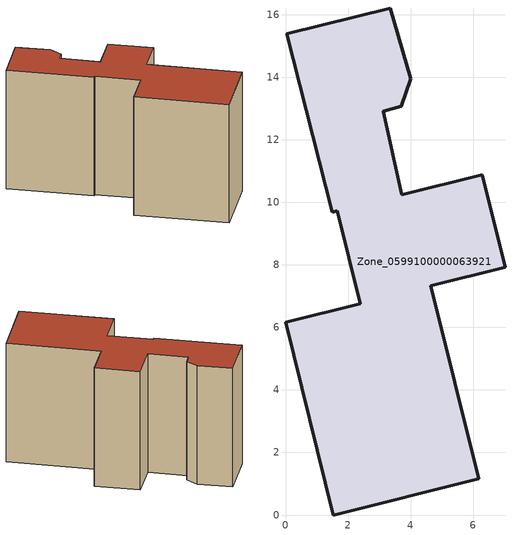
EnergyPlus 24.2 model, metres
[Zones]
Zone_0599100000063921
 floor ground (C_G): 6.29,10.89 7.03,7.92 4.65,7.33 6.18,1.17 1.53,0 0,6.17 2.39,6.76 1.65,9.73 1.49,9.69 0.04,15.39 3.35,16.22 4,13.96 3.7,13.08 3.12,12.91 3.72,10.25 z0
 wall outside (C_F): 6.18,1.17 4.65,7.33 7.03,7.92 6.29,10.89 3.72,10.25 3.12,12.91 3.7,13.08 4,13.96 3.35,16.22 0.04,15.39 1.49,9.69 1.65,9.73 2.39,6.76 0,6.17 1.53,0 6.18,1.17 z0:8.7
 roof outside (C_R): 3.12,12.91 3.7,13.08 4,13.96 3.35,16.22 0.04,15.39 1.49,9.69 1.65,9.73 2.39,6.76 0,6.17 1.53,0 6.18,1.17 4.65,7.33 7.03,7.92 6.29,10.89 3.72,10.25 z8.7
[BUILDING]
Pand.0599100000063921: North Axis=0; Terrain=City; Loads Convergence Tolerance Value=0.04; Temperature Convergence Tolerance Value=0.4; Solar Distribution=FullExterior; Maximum Number of Warmup Days=25; Minimum Number of Warmup Days=1
[Site:Location]
Rotterdam.The.Hague.AP_ZH_NLD Design_Conditions: Latitude=51.96; Longitude=4.45; Time Zone=1; Elevation=-4.5
[SITE:GROUNDTEMPERATURE:BUILDINGSURFACE]
18, 18, 18, 18, 18, 18, 18, 18, 18, 18, 18, 18
[MATERIAL] Thermal Absorptance=0.9; Solar Absorptance=0.7; Visible Absorptance=0.7
Name | Roughness | Thickness | Conductivity | Density | Specific Heat
G.TI.1965-1974 | MediumSmooth | 0.15 | 0.882353 | 540 | 1210
F.TI.1965-1974 | Rough | 0.3 | 0.697674 | 1920 | 840
R.TI.1965-1974 | MediumRough | 0.2 | 0.232558 | 1500 | 1000
[CONSTRUCTION]
C_G: G.TI.1965-1974
C_F: F.TI.1965-1974
C_R: R.TI.1965-1974
[ZONE]
Zone_0599100000063921: Type=1; Multiplier=1; Ceiling Height=Autocalculate; Volume=Autocalculate; Floor Area=autocalculate; Part of Total Floor Area=Yes
[ZONEINFILTRATION:DESIGNFLOWRATE]
Infil_Zone_0599100000063921: Zone or ZoneList or Space or SpaceList=Zone_0599100000063921; Schedule=AlwaysOn; Design Flow Rate Calculation Method=Flow/Area; Flow Rate per Floor Area=0.003; Constant Term Coefficient=1; Temperature Term Coefficient=0; Velocity Term Coefficient=0; Velocity Squared Term Coefficient=0
[HVACTEMPLATE:ZONE:IDEALLOADSAIRSYSTEM]
Zone_0599100000063921: Maximum Heating Supply Air Temperature=50; Minimum Cooling Supply Air Temperature=13; Maximum Heating Supply Air Humidity Ratio=0.0156; Minimum Cooling Supply Air Humidity Ratio=0.0077; Heating Limit=NoLimit; Cooling Limit=NoLimit; Dehumidification Control Type=ConstantSensibleHeatRatio; Cooling Sensible Heat Ratio=0.7; Dehumidification Setpoint=60; Humidification Control Type=None; Humidification Setpoint=30; Outdoor Air Method=None; Outdoor Air Flow Rate per Person=0.00944; Outdoor Air Flow Rate per Zone Floor Area=0; Outdoor Air Flow Rate per Zone=0; Demand Controlled Ventilation Type=None; Outdoor Air Economizer Type=NoEconomizer; Heat Recovery Type=None; Sensible Heat Recovery Effectiveness=0.7; Latent Heat Recovery Effectiveness=0.65
[ZONECONTROL:THERMOSTAT]
ThermostatControl_Zone_0599100000063921: Zone or ZoneList=Zone_0599100000063921; Control Type Schedule=DualSetpointControlType; Control 1=Thermostat_Zone_0599100000063921; Temperature Difference Between Cutout And Setpoint=0
[THERMOSTATSETPOINT:DUALSETPOINT]
Thermostat_Zone_0599100000063921: Heating Setpoint Temperature Schedule=HeatingSetpoint_Zone_0599100000063921; Cooling Setpoint Temperature Schedule=CoolingSetpoint_Zone_0599100000063921
[SCHEDULE:COMPACT]
HeatingSetpoint_Zone_0599100000063921: Through: 12/31, For: AllDays, Until: 24:00, 21
CoolingSetpoint_Zone_0599100000063921: Through: 12/31, For: AllDays, Until: 24:00, 24
DualSetpointControlType: Through: 12/31, For: AllDays, Until: 24:00, 4
AlwaysOn: Through: 12/31, For: AllDays, Until: 24:00, 1
